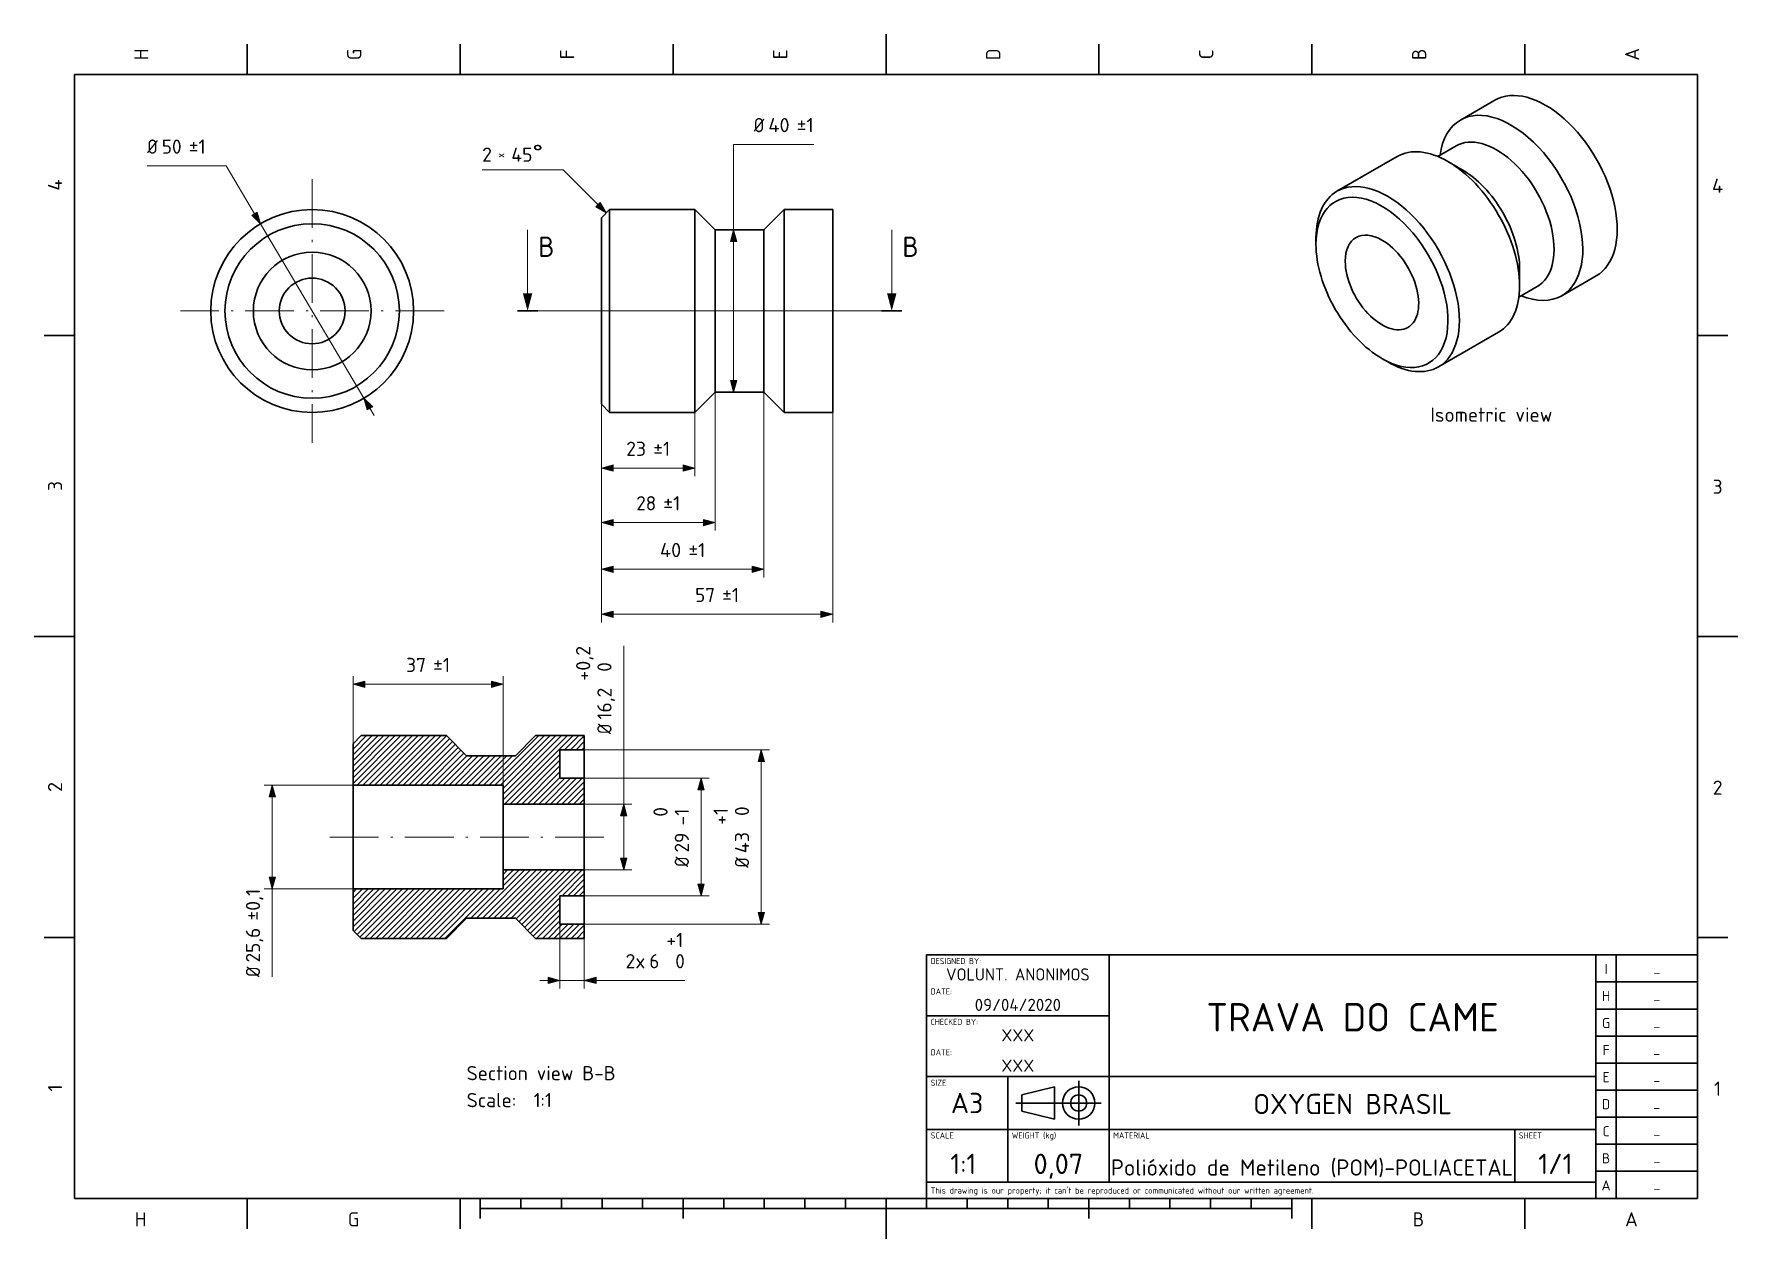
# Model space of a CAD drawing. Extents: x 0 to 420, y 0 to 297.
import ezdxf
from ezdxf.enums import TextEntityAlignment as Align

# ---------------------------------------------------------------- set-up
doc = ezdxf.new("R2010")
doc.units = 0
doc.linetypes.add('DASHDOT', pattern=[18.5, 12, -3, 0.5, -3])
doc.layers.get('0').update_dxf_attribs({"lineweight": 13})
doc.styles.get("Standard").update_dxf_attribs({"font": 'isocp.shx'})
doc.dimstyles.get("Standard").update_dxf_attribs({"dimtxt": 2.5, "dimasz": 2.5, "dimexe": 1.25, "dimexo": 0.625, "dimtad": 1, "dimcen": 2.5, "dimadec": 0, "dimazin": 0, "dimtfac": 1, "dimtmove": 0, "dimatfit": 0, "dimfxl": 1, "dimarcsym": 0})

# ---------------------------------------------------------------- blocks, each defined once
blk = doc.blocks.new('BLOCK1371')
at = {"color": 7, "lineweight": 18, "width": 1.110901}
blk.add_text('A', height=3.5, dxfattribs=at).set_placement((392.176208, 3.076224), (395.323761, 3.076224), align=Align.FIT)
blk = doc.blocks.new('BLOCK1372')
at = {"color": 7, "lineweight": 18, "width": 0.933334}
blk.add_text('H', height=3.5, dxfattribs=at).set_placement((24.85, 3.076224), (27.650002, 3.076224), align=Align.FIT)
blk = doc.blocks.new('BLOCK1373')
at = {"color": 7, "lineweight": 18, "width": 0.933329}
blk.add_text('B', height=3.5, dxfattribs=at).set_placement((339.850006, 3.076224), (342.649994, 3.076224), align=Align.FIT)
blk = doc.blocks.new('BLOCK1374')
at = {"color": 7, "lineweight": 18, "width": 0.933334}
blk.add_text('G', height=3.5, dxfattribs=at).set_placement((77.349998, 3.076224), (80.150002, 3.076224), align=Align.FIT)
blk = doc.blocks.new('BLOCK1375')
at = {"color": 7, "lineweight": 18, "width": 0.933329}
blk.add_text('D', height=3.5, rotation=90, dxfattribs=at).set_placement((238.173782, 290.600006), (238.173782, 293.399994), align=Align.FIT)
blk = doc.blocks.new('BLOCK1376')
at = {"color": 7, "lineweight": 18, "width": 0.863838}
blk.add_text('E', height=3.5, rotation=90, dxfattribs=at).set_placement((185.673782, 290.776215), (185.673782, 293.223755), align=Align.FIT)
blk = doc.blocks.new('BLOCK1377')
at = {"color": 7, "lineweight": 18, "width": 0.815847}
blk.add_text('C', height=3.5, rotation=90, dxfattribs=at).set_placement((290.673767, 290.776215), (290.673767, 293.223755), align=Align.FIT)
blk = doc.blocks.new('BLOCK1378')
at = {"color": 7, "lineweight": 18, "width": 0.863838}
blk.add_text('F', height=3.5, rotation=90, dxfattribs=at).set_placement((133.173782, 290.776215), (133.173782, 293.223755), align=Align.FIT)
blk = doc.blocks.new('BLOCK1379')
at = {"color": 7, "lineweight": 18, "width": 0.933329}
blk.add_text('B', height=3.5, rotation=90, dxfattribs=at).set_placement((343.173767, 290.600006), (343.173767, 293.399994), align=Align.FIT)
blk = doc.blocks.new('BLOCK1380')
at = {"color": 7, "lineweight": 18, "width": 0.933329}
blk.add_text('G', height=3.5, rotation=90, dxfattribs=at).set_placement((80.673775, 290.600006), (80.673775, 293.399994), align=Align.FIT)
blk = doc.blocks.new('BLOCK1381')
at = {"color": 7, "lineweight": 18, "width": 1.110901}
blk.add_text('A', height=3.5, rotation=90, dxfattribs=at).set_placement((395.673767, 290.426208), (395.673767, 293.573761), align=Align.FIT)
blk = doc.blocks.new('BLOCK1382')
at = {"color": 7, "lineweight": 18, "width": 0.933329}
blk.add_text('H', height=3.5, rotation=90, dxfattribs=at).set_placement((28.173777, 290.600006), (28.173777, 293.399994), align=Align.FIT)
blk = doc.blocks.new('BLOCK1383')
at = {"color": 7, "lineweight": 18, "width": 0.863838}
blk.add_text('3', height=3.5, dxfattribs=at).set_placement((413.776215, 183.676224), (416.223755, 183.676224), align=Align.FIT)
blk = doc.blocks.new('BLOCK1384')
at = {"color": 7, "lineweight": 18, "width": 0.863843}
blk.add_text('3', height=3.5, rotation=90, dxfattribs=at).set_placement((6.923776, 184.376236), (6.923776, 186.823792), align=Align.FIT)
blk = doc.blocks.new('BLOCK1385')
at = {"color": 7, "lineweight": 18, "width": 0.863838}
blk.add_text('2', height=3.5, dxfattribs=at).set_placement((413.776215, 109.476227), (416.223755, 109.476227), align=Align.FIT)
blk = doc.blocks.new('BLOCK1386')
at = {"color": 7, "lineweight": 18, "width": 0.863843}
blk.add_text('2', height=3.5, rotation=90, dxfattribs=at).set_placement((6.923776, 110.176224), (6.923776, 112.623779), align=Align.FIT)
blk = doc.blocks.new('BLOCK1387')
at = {"color": 7, "lineweight": 18, "width": 0.933329}
blk.add_text('4', height=3.5, dxfattribs=at).set_placement((413.600006, 257.876221), (416.399994, 257.876221), align=Align.FIT)
blk = doc.blocks.new('BLOCK1388')
at = {"color": 7, "lineweight": 18, "width": 0.933329}
blk.add_text('4', height=3.5, rotation=90, dxfattribs=at).set_placement((6.923776, 258.399994), (6.923776, 261.199982), align=Align.FIT)
blk = doc.blocks.new('BLOCK1389')
at = {"color": 7, "lineweight": 18, "width": 0.953214}
blk.add_text('1', height=3.5, dxfattribs=at).set_placement((414.126221, 35.276226), (415.873779, 35.276226), align=Align.FIT)
blk = doc.blocks.new('BLOCK1390')
at = {"color": 7, "lineweight": 18, "width": 0.95321}
blk.add_text('1', height=3.5, rotation=90, dxfattribs=at).set_placement((6.923776, 36.326225), (6.923776, 38.073776), align=Align.FIT)
blk = doc.blocks.new('BLOCK1391')
at = {"color": 7, "lineweight": 18, "width": 0.779092}
blk.add_text("This drawing is our property; it can't be reproduced or communicated without our written agreement.", height=1.5, dxfattribs=at).set_placement((221, 11.175525), (315.437073, 11.175525), align=Align.FIT)
blk = doc.blocks.new('BLOCK1392')
at = {"color": 7, "lineweight": 18, "width": 0.857432}
blk.add_text('SCALE', height=1.5, dxfattribs=at).set_placement((221, 24.751049), (226.695801, 24.751049), align=Align.FIT)
blk = doc.blocks.new('BLOCK1393')
at = {"color": 7, "lineweight": 18, "width": 0.632}
blk.add_text('  1:1', height=5, dxfattribs=at).set_placement((219.755249, 16), (232.244766, 16), align=Align.FIT)
blk = doc.blocks.new('BLOCK1394')
at = {"color": 7, "lineweight": 18, "width": 0.802234}
blk.add_text('WEIGHT (kg)', height=1.5, dxfattribs=at).set_placement((241, 24.751049), (251.944763, 24.751049), align=Align.FIT)
blk = doc.blocks.new('BLOCK1395')
at = {"color": 7, "lineweight": 18, "width": 0.767144}
blk.add_text('0,07', height=5, dxfattribs=at).set_placement((246.381119, 16), (258.618896, 16), align=Align.FIT)
blk = doc.blocks.new('BLOCK1396')
at = {"color": 7, "lineweight": 18, "width": 0.899371}
blk.add_text('MATERIAL', height=1.5, dxfattribs=at).set_placement((266, 24.751049), (274.993713, 24.751049), align=Align.FIT)
blk = doc.blocks.new('BLOCK1397')
at = {"color": 7, "lineweight": 18, "width": 0.788557}
blk.add_text('Polióxido de Metileno (POM)-POLIACETAL', height=4, dxfattribs=at).set_placement((265.433563, 15.6), (364.566437, 15.6), align=Align.FIT)
blk = doc.blocks.new('BLOCK1398')
at = {"color": 7, "lineweight": 18, "width": 0.839691}
blk.add_text('SHEET', height=1.5, dxfattribs=at).set_placement((366, 24.751049), (371.697906, 24.751049), align=Align.FIT)
blk = doc.blocks.new('BLOCK1399')
at = {"color": 7, "lineweight": 18, "width": 0.672753}
blk.add_text('1/1', height=5, dxfattribs=at).set_placement((370.755249, 16), (379.244751, 16), align=Align.FIT)
blk = doc.blocks.new('BLOCK1400')
at = {"color": 7, "lineweight": 18, "width": 0.839548}
blk.add_text('SIZE', height=1.5, dxfattribs=at).set_placement((221, 37.751049), (224.897903, 37.751049), align=Align.FIT)
blk = doc.blocks.new('BLOCK1401')
at = {"color": 7, "lineweight": 18, "width": 0.959161}
blk.add_text('A3', height=5, dxfattribs=at).set_placement((226.003494, 31), (233.996506, 31), align=Align.FIT)
blk = doc.blocks.new('BLOCK1402')
at = {"color": 7, "lineweight": 18, "width": 0.832841}
blk.add_text('OXYGEN BRASIL', height=5, dxfattribs=at).set_placement((300.510498, 30.751749), (349.489502, 30.751749), align=Align.FIT)
blk = doc.blocks.new('BLOCK1403')
at = {"color": 7, "lineweight": 18, "width": 0.779581}
blk.add_text('CHECKED BY:', height=1.5, dxfattribs=at).set_placement((221, 52.751049), (232.69371, 52.751049), align=Align.FIT)
blk = doc.blocks.new('BLOCK1404')
at = {"color": 7, "lineweight": 18, "width": 0.993964}
blk.add_text('XXX', height=3, dxfattribs=at).set_placement((238.45314, 48.700001), (246.546844, 48.700001), align=Align.FIT)
blk = doc.blocks.new('BLOCK1405')
at = {"color": 7, "lineweight": 18, "width": 0.9182}
blk.add_text('DATE:', height=1.5, dxfattribs=at).set_placement((221, 45.251049), (226.246857, 45.251049), align=Align.FIT)
blk = doc.blocks.new('BLOCK1406')
at = {"color": 7, "lineweight": 18, "width": 0.993964}
blk.add_text('XXX', height=3, dxfattribs=at).set_placement((238.45314, 41.200001), (246.546844, 41.200001), align=Align.FIT)
blk = doc.blocks.new('BLOCK1407')
at = {"color": 7, "lineweight": 18, "width": 0.802887}
blk.add_text('DESIGNED BY:', height=1.5, dxfattribs=at).set_placement((221, 67.751053), (233.444748, 67.751053), align=Align.FIT)
blk = doc.blocks.new('BLOCK1408')
at = {"color": 7, "lineweight": 18, "width": 0.817531}
blk.add_text('VOLUNT. ANONIMOS', height=3, dxfattribs=at).set_placement((224.80629, 63.700001), (260.193695, 63.700001), align=Align.FIT)
blk = doc.blocks.new('BLOCK1409')
at = {"color": 7, "lineweight": 18, "width": 0.9182}
blk.add_text('DATE:', height=1.5, dxfattribs=at).set_placement((221, 60.251049), (226.246857, 60.251049), align=Align.FIT)
blk = doc.blocks.new('BLOCK1410')
at = {"color": 7, "lineweight": 18, "width": 0.741134}
blk.add_text('09/04/2020', height=3, dxfattribs=at).set_placement((231.859436, 56.200001), (253.140564, 56.200001), align=Align.FIT)
blk = doc.blocks.new('BLOCK1411')
at = {"color": 7, "lineweight": 18, "width": 0.84452}
blk.add_text('TRAVA DO CAME', height=7, dxfattribs=at).set_placement((288.967133, 51.152447), (361.032867, 51.152447), align=Align.FIT)
blk = doc.blocks.new('BLOCK1412')
at = {"color": 7, "lineweight": 18, "width": 1.110905}
blk.add_text('A', height=2.5, dxfattribs=at).set_placement((386.375885, 11.959208), (388.624146, 11.959208), align=Align.FIT)
blk = doc.blocks.new('BLOCK1413')
at = {"color": 7, "lineweight": 18, "width": 1.180341}
blk.add_text('_', height=2, dxfattribs=at).set_placement((399.100708, 12.234033), (400.899323, 12.234033), align=Align.FIT)
blk = doc.blocks.new('BLOCK1414')
at = {"color": 7, "lineweight": 18, "width": 0.933333}
blk.add_text('B', height=2.5, dxfattribs=at).set_placement((386.5, 18.625874), (388.5, 18.625874), align=Align.FIT)
blk = doc.blocks.new('BLOCK1415')
at = {"color": 7, "lineweight": 18, "width": 1.180341}
blk.add_text('_', height=2, dxfattribs=at).set_placement((399.100708, 18.9007), (400.899323, 18.9007), align=Align.FIT)
blk = doc.blocks.new('BLOCK1416')
at = {"color": 7, "lineweight": 18, "width": 0.815855}
blk.add_text('C', height=2.5, dxfattribs=at).set_placement((386.625885, 25.29254), (388.374146, 25.29254), align=Align.FIT)
blk = doc.blocks.new('BLOCK1417')
at = {"color": 7, "lineweight": 18, "width": 1.180341}
blk.add_text('_', height=2, dxfattribs=at).set_placement((399.100708, 25.567366), (400.899323, 25.567366), align=Align.FIT)
blk = doc.blocks.new('BLOCK1418')
at = {"color": 7, "lineweight": 18, "width": 0.933333}
blk.add_text('D', height=2.5, dxfattribs=at).set_placement((386.5, 31.959206), (388.5, 31.959206), align=Align.FIT)
blk = doc.blocks.new('BLOCK1419')
at = {"color": 7, "lineweight": 18, "width": 1.180341}
blk.add_text('_', height=2, dxfattribs=at).set_placement((399.100708, 32.234032), (400.899323, 32.234032), align=Align.FIT)
blk = doc.blocks.new('BLOCK1420')
at = {"color": 7, "lineweight": 18, "width": 0.863846}
blk.add_text('E', height=2.5, dxfattribs=at).set_placement((386.625885, 38.625874), (388.374146, 38.625874), align=Align.FIT)
blk = doc.blocks.new('BLOCK1421')
at = {"color": 7, "lineweight": 18, "width": 1.180341}
blk.add_text('_', height=2, dxfattribs=at).set_placement((399.100708, 38.9007), (400.899323, 38.9007), align=Align.FIT)
blk = doc.blocks.new('BLOCK1422')
at = {"color": 7, "lineweight": 18, "width": 0.863846}
blk.add_text('F', height=2.5, dxfattribs=at).set_placement((386.625885, 45.292542), (388.374146, 45.292542), align=Align.FIT)
blk = doc.blocks.new('BLOCK1423')
at = {"color": 7, "lineweight": 18, "width": 1.180341}
blk.add_text('_', height=2, dxfattribs=at).set_placement((399.100708, 45.567368), (400.899323, 45.567368), align=Align.FIT)
blk = doc.blocks.new('BLOCK1424')
at = {"color": 7, "lineweight": 18, "width": 0.933333}
blk.add_text('G', height=2.5, dxfattribs=at).set_placement((386.5, 51.959206), (388.5, 51.959206), align=Align.FIT)
blk = doc.blocks.new('BLOCK1425')
at = {"color": 7, "lineweight": 18, "width": 1.180341}
blk.add_text('_', height=2, dxfattribs=at).set_placement((399.100708, 52.234032), (400.899323, 52.234032), align=Align.FIT)
blk = doc.blocks.new('BLOCK1426')
at = {"color": 7, "lineweight": 18, "width": 0.933333}
blk.add_text('H', height=2.5, dxfattribs=at).set_placement((386.5, 58.625874), (388.5, 58.625874), align=Align.FIT)
blk = doc.blocks.new('BLOCK1427')
at = {"color": 7, "lineweight": 18, "width": 1.180341}
blk.add_text('_', height=2, dxfattribs=at).set_placement((399.100708, 58.9007), (400.899323, 58.9007), align=Align.FIT)
blk = doc.blocks.new('BLOCK1428')
at = {"color": 7, "lineweight": 18, "width": 1.571347}
blk.add_text('I', height=2.5, dxfattribs=at).set_placement((387.125885, 65.292542), (387.874146, 65.292542), align=Align.FIT)
blk = doc.blocks.new('BLOCK1429')
at = {"color": 7, "lineweight": 18, "width": 1.180341}
blk.add_text('_', height=2, dxfattribs=at).set_placement((399.100708, 65.56736), (400.899323, 65.56736), align=Align.FIT)
blk = doc.blocks.new('*D60')
at = {"color": 7, "lineweight": 18}
for p, q in [((47.310118, 264.508568), (27.903234, 264.508568)), ((47.310118, 264.508568), (54.306547, 252.728981)), ((55.786329, 250.237526), (81.319464, 207.248452)), ((82.799253, 204.756997), (83.87277, 202.949562))]:
    blk.add_line(p, q, dxfattribs=at)
for points in [[(53.63896, 252.332467), (55.786329, 250.237526), (54.974127, 253.125481)], [(83.466825, 205.153511), (81.319456, 207.248452), (82.131659, 204.360482)]]:
    blk.add_lwpolyline(points, close=True, dxfattribs=at)
for points in [[(53.63896, 252.332467), (55.786329, 250.237526), (53.63896, 252.332467), (54.974127, 253.125481)], [(83.466825, 205.153511), (81.319456, 207.248452), (83.466825, 205.153511), (82.131659, 204.360482)]]:
    blk.add_solid(points, dxfattribs=at)
for s, width, p, p2 in [('%%c', 0.905887, (27.903234, 267.508568), (30.469915, 267.508568)), ('50', 0.793802, (31.4699, 267.508568), (36.365011, 267.508568)), ('%%p1', 0.680286, (38.115011, 267.508568), (42.31011, 267.508568))]:
    blk.add_text(s, height=3.5, dxfattribs=dict(at, width=width)).set_placement(p, p2, align=Align.FIT)
blk = doc.blocks.new('BLOCK1430')
at = {"color": 7, "linetype": 'DASHDOT', "lineweight": 18}
for p, q in [((-102, -231.5), (-102, -296.5)), ((-69.5, -264), (-134.5, -264))]:
    blk.add_line(p, q, dxfattribs=at)
blk = doc.blocks.new('BLOCK1431')
at = {"color": 7, "lineweight": 35}
for radius in [25, 21.5, 14.5, 8.1]:
    blk.add_circle((-102, -264), radius, dxfattribs=at)
blk = doc.blocks.new('BLOCK1432')
at = {"color": 7, "lineweight": 18, "width": 0.802014}
blk.add_text('Isometric view', height=3.5, dxfattribs=at).set_placement((-80, 211.399994), (-49.924477, 211.399994), align=Align.FIT)
blk = doc.blocks.new('BLOCK1433')
at = {"color": 7, "lineweight": 35}
for p, q in [((-72.604076, 285.787279), (-64.118795, 290.686259)), ((-78.160424, 276.805817), (-73.63961, 279.415911)), ((-103.009668, 268.232603), (-88.160426, 276.805817)), ((-72.124892, 273.526355), (-75.660426, 275.567596)), ((-108.187338, 256.788175), (-108.187338, 255.155182)), ((-57.982756, 244.948974), (-57.982756, 249.031457)), ((-58.160424, 242.164801), (-53.63961, 244.774894)), ((-47.604076, 242.486009), (-39.118795, 247.384988)), ((-78.009668, 224.931332), (-63.160426, 233.504546)), ((-91.923882, 226.986049), (-90.509668, 226.169553))]:
    blk.add_line(p, q, dxfattribs=at)
for centre, major_axis, start_param, end_param in [((-51.618793, 269.035614), (12.5, -21.650635), 0, 3.1415926536), ((-60.104076, 264.136658), (12.5, -21.650635), 3.1415926536, 3.7850938351), ((-60.104076, 264.136658), (12.5, -21.650635), 0.7853981634, 3.1415926536), ((-63.63961, 262.095398), (-10, 17.320509), 3.1415926536, 6.2831853072), ((-75.660423, 255.155182), (12.5, -21.650635), 2.3561944902, 3.1415926536), ((-75.660423, 255.155182), (12.5, -21.650635), 0.7853981634, 2.3561944902), ((-72.124893, 257.196411), (10, -17.320509), 0.7853981634, 2.3561944902), ((-91.923882, 245.765472), (11.5, -19.918585), 5.4977871438, 10.2101761242), ((-90.509666, 246.58197), (12.5, -21.650635), 0, 3.1415926536), ((-90.509666, 246.58197), (12.5, -21.650635), 3.1415926536, 3.926990817), ((-91.923882, 245.765472), (6.4, -11.085125), 3.1415926536, 3.926990817), ((-91.923882, 245.765472), (6.4, -11.085125), 2.3561944902, 3.1415926536), ((-91.923882, 245.765472), (6.4, -11.085125), 0, 2.3561944902), ((-91.923882, 245.765472), (11.5, -19.918585), 3.926990817, 5.4977871438), ((-60.104076, 264.136658), (12.5, -21.650635), 0, 0.7853981634), ((-91.923882, 245.765472), (6.4, -11.085125), 3.926990817, 6.2831853072), ((-75.660423, 255.155182), (12.5, -21.650635), 0, 0.7853981634), ((-60.104076, 264.136658), (12.5, -21.650635), 5.6396841253, 6.2831853072), ((-90.509666, 246.58197), (12.5, -21.650635), 5.4977871438, 6.2831853072)]:
    blk.add_ellipse(centre, major_axis=major_axis, ratio=0.57735, start_param=start_param, end_param=end_param, dxfattribs=at)
blk = doc.blocks.new('BLOCK1434')
at = {"color": 7, "lineweight": 18}
for p, q in [((-46.219925, -259.65332), (-46.219925, -244)), ((43.541733, -259.65332), (43.541733, -244))]:
    blk.add_line(p, q, dxfattribs=at)
at = {"color": 7, "lineweight": 35}
for p, q in [((-48.719925, -264), (-43.719925, -264)), ((46.041733, -264), (41.041733, -264))]:
    blk.add_line(p, q, dxfattribs=at)
at = {"color": 7, "linetype": 'DASHDOT', "lineweight": 18}
blk.add_line((-43.719925, -264), (41.041733, -264), dxfattribs=at)
at = {"color": 7, "lineweight": 18}
for points in [[(-47.384609, -259.65332), (-46.219925, -264), (-45.055241, -259.65332)], [(42.377048, -259.65332), (43.541733, -264), (44.706417, -259.65332)]]:
    blk.add_solid(points, dxfattribs=at)
at = {"color": 7, "lineweight": 18, "width": 0.933333}
for p, p2 in [((-43.594925, -250.666794), (-39.594925, -250.666794)), ((46.166733, -250.666794), (50.166733, -250.666794))]:
    blk.add_text('B', height=5, dxfattribs=at).set_placement(p, p2, align=Align.FIT)
blk = doc.blocks.new('*D66')
at = {"color": 7, "lineweight": 18}
for p, q in [((139.872665, 205.742989), (139.872665, 188.020485)), ((162.872665, 203.742989), (162.872665, 188.020485)), ((142.770443, 190.020485), (159.974888, 190.020485))]:
    blk.add_line(p, q, dxfattribs=at)
for points in [[(142.770443, 190.796944), (139.872665, 190.020485), (142.770443, 189.244027)], [(159.974888, 189.244027), (162.872665, 190.020485), (159.974888, 190.796944)]]:
    blk.add_lwpolyline(points, close=True, dxfattribs=at)
for points in [[(142.770443, 190.796944), (139.872665, 190.020485), (142.770443, 190.796944), (142.770443, 189.244027)], [(159.974888, 189.244027), (162.872665, 190.020485), (159.974888, 189.244027), (159.974888, 190.796944)]]:
    blk.add_solid(points, dxfattribs=at)
for s, width, p, p2 in [('23', 0.793801, (145.95256, 193.020485), (150.847664, 193.020485)), ('%%p1', 0.680287, (152.597666, 193.020485), (156.79277, 193.020485))]:
    blk.add_text(s, height=3.5, dxfattribs=dict(at, width=width)).set_placement(p, p2, align=Align.FIT)
blk = doc.blocks.new('*D67')
at = {"color": 7, "lineweight": 18}
for p, q in [((167.872665, 208.742989), (167.872665, 174.596657)), ((139.872665, 205.742989), (139.872665, 174.596657)), ((142.770443, 176.596657), (164.974888, 176.596657))]:
    blk.add_line(p, q, dxfattribs=at)
for points in [[(142.770443, 177.373116), (139.872665, 176.596657), (142.770443, 175.820198)], [(164.974888, 175.820198), (167.872665, 176.596657), (164.974888, 177.373116)]]:
    blk.add_lwpolyline(points, close=True, dxfattribs=at)
for points in [[(142.770443, 177.373116), (139.872665, 176.596657), (142.770443, 177.373116), (142.770443, 175.820198)], [(164.974888, 175.820198), (167.872665, 176.596657), (164.974888, 175.820198), (164.974888, 177.373116)]]:
    blk.add_solid(points, dxfattribs=at)
for s, width, p, p2 in [('28', 0.793801, (148.45256, 179.596657), (153.347665, 179.596657)), ('%%p1', 0.680287, (155.097666, 179.596657), (159.29277, 179.596657))]:
    blk.add_text(s, height=3.5, dxfattribs=dict(at, width=width)).set_placement(p, p2, align=Align.FIT)
blk = doc.blocks.new('*D68')
at = {"color": 7, "lineweight": 18}
for p, q in [((179.872665, 208.742989), (179.872665, 163.057076)), ((139.872665, 205.742989), (139.872665, 163.057076)), ((142.770443, 165.057076), (176.974888, 165.057076))]:
    blk.add_line(p, q, dxfattribs=at)
for points in [[(142.770443, 165.833535), (139.872665, 165.057076), (142.770443, 164.280617)], [(176.974888, 164.280617), (179.872665, 165.057076), (176.974888, 165.833535)]]:
    blk.add_lwpolyline(points, close=True, dxfattribs=at)
for points in [[(142.770443, 165.833535), (139.872665, 165.057076), (142.770443, 165.833535), (142.770443, 164.280617)], [(176.974888, 164.280617), (179.872665, 165.057076), (176.974888, 164.280617), (176.974888, 165.833535)]]:
    blk.add_solid(points, dxfattribs=at)
for s, width, p, p2 in [('40', 0.850955, (154.276337, 168.057076), (159.52389, 168.057076)), ('%%p1', 0.680287, (161.27389, 168.057076), (165.468994, 168.057076))]:
    blk.add_text(s, height=3.5, dxfattribs=dict(at, width=width)).set_placement(p, p2, align=Align.FIT)
blk = doc.blocks.new('*D69')
at = {"color": 7, "lineweight": 18}
for p, q in [((139.872665, 205.742989), (139.872665, 151.988503)), ((196.872665, 203.742989), (196.872665, 151.988503)), ((142.770443, 153.988503), (193.974888, 153.988503))]:
    blk.add_line(p, q, dxfattribs=at)
for points in [[(142.770443, 154.764962), (139.872665, 153.988503), (142.770443, 153.212044)], [(193.974888, 153.212044), (196.872665, 153.988503), (193.974888, 154.764962)]]:
    blk.add_lwpolyline(points, close=True, dxfattribs=at)
for points in [[(142.770443, 154.764962), (139.872665, 153.988503), (142.770443, 154.764962), (142.770443, 153.212044)], [(193.974888, 153.212044), (196.872665, 153.988503), (193.974888, 153.212044), (193.974888, 154.764962)]]:
    blk.add_solid(points, dxfattribs=at)
for s, width, p, p2 in [('57', 0.793801, (162.95256, 156.988503), (167.847665, 156.988503)), ('%%p1', 0.680287, (169.597665, 156.988503), (173.79277, 156.988503))]:
    blk.add_text(s, height=3.5, dxfattribs=dict(at, width=width)).set_placement(p, p2, align=Align.FIT)
blk = doc.blocks.new('*D70')
at = {"color": 7, "lineweight": 18}
for p, q in [((172.423584, 269.807854), (192.182909, 269.807854)), ((172.423584, 248.742989), (172.423584, 269.807854)), ((172.423584, 211.640755), (172.423584, 245.845208))]:
    blk.add_line(p, q, dxfattribs=at)
for points in [[(173.200041, 245.845208), (172.423584, 248.742989), (171.647127, 245.845208)], [(171.647127, 211.640755), (172.423584, 208.742989), (173.200041, 211.640755)]]:
    blk.add_lwpolyline(points, close=True, dxfattribs=at)
for points in [[(173.200041, 245.845208), (172.423584, 248.742989), (173.200041, 245.845208), (171.647127, 245.845208)], [(171.647127, 211.640755), (172.423584, 208.742989), (171.647127, 211.640755), (173.200041, 211.640755)]]:
    blk.add_solid(points, dxfattribs=at)
for s, width, p, p2 in [('%%c', 0.905883, (177.423584, 272.807854), (179.990252, 272.807854)), ('40', 0.850955, (180.990251, 272.807854), (186.237804, 272.807854)), ('%%p1', 0.680288, (187.987803, 272.807854), (192.182909, 272.807854))]:
    blk.add_text(s, height=3.5, dxfattribs=dict(at, width=width)).set_placement(p, p2, align=Align.FIT)
blk = doc.blocks.new('BLOCK1435')
at = {"color": 7, "lineweight": 18}
for p, q in [((-37.432449, -229.219254), (-57.444221, -229.219254)), ((-28.874887, -237.77681), (-37.432449, -229.219254))]:
    blk.add_line(p, q, dxfattribs=at)
blk.add_lwpolyline([(-29.423923, -238.325851), (-26.825848, -239.825851), (-28.325848, -237.227768)], close=True, dxfattribs=at)
blk.add_solid([(-29.423923, -238.325851), (-26.825848, -239.825851), (-29.423923, -238.325851), (-28.325848, -237.227768)], dxfattribs=at)
for s, height, width, p, p2 in [('2', 3.5, 0.863843, (-57.444221, -227.219254), (-54.996666, -227.219254)), ('×', 1.75, 1.4, (-53.49667, -226.344254), (-51.74667, -226.344254)), ('45', 3.5, 0.850954, (-50.24667, -227.219254), (-44.999119, -227.219254)), ('%%d', 3.5, 3.079999, (-44.999115, -226.519241), (-42.432449, -226.519241))]:
    blk.add_text(s, height=height, dxfattribs=dict(at, width=width)).set_placement(p, p2, align=Align.FIT)
blk = doc.blocks.new('BLOCK1436')
at = {"color": 7, "lineweight": 35}
for p, q in [((-28, -241), (-26, -239)), ((-26, -264), (-26, -239)), ((-26, -239), (-5, -239)), ((-5, -264), (-5, -239)), ((0, -244), (-5, -239)), ((12, -244), (17, -239)), ((17, -264), (17, -239)), ((17, -239), (29, -239)), ((29, -264), (29, -239)), ((-28, -264), (-28, -241)), ((0, -264), (0, -244)), ((0, -244), (12, -244)), ((12, -244), (12, -264)), ((-28, -287), (-28, -264)), ((-26, -289), (-26, -264)), ((-5, -289), (-5, -264)), ((0, -284), (0, -264)), ((12, -264), (12, -284)), ((17, -289), (17, -264)), ((29, -289), (29, -264)), ((0, -284), (-5, -289)), ((0, -284), (12, -284)), ((12, -284), (17, -289)), ((-28, -287), (-26, -289)), ((-26, -289), (-5, -289)), ((17, -289), (29, -289))]:
    blk.add_line(p, q, dxfattribs=at)
blk = doc.blocks.new('BLOCK1437')
at = {"color": 7, "lineweight": 18}
for s, width, p, p2 in [('Section view B-B', 0.77322, (0, -161.952454), (36.72797, -161.952454)), ('Scale:', 0.825348, (0, -168.600006), (12.242658, -168.600006)), ('  1:1', 0.631999, (12.242658, -168.600006), (20.985315, -168.600006))]:
    blk.add_text(s, height=3.5, dxfattribs=dict(at, width=width)).set_placement(p, p2, align=Align.FIT)
blk = doc.blocks.new('*D75')
at = {"color": 7, "lineweight": 18}
for p, q in [((78.631485, 122.06476), (78.631485, 138.737642)), ((115.631485, 111.864763), (115.631485, 138.737642)), ((81.529263, 136.737642), (112.733707, 136.737642))]:
    blk.add_line(p, q, dxfattribs=at)
for points in [[(81.529263, 137.514101), (78.631485, 136.737642), (81.529263, 135.961184)], [(112.733707, 135.961184), (115.631485, 136.737642), (112.733707, 137.514101)]]:
    blk.add_lwpolyline(points, close=True, dxfattribs=at)
for points in [[(81.529263, 137.514101), (78.631485, 136.737642), (81.529263, 137.514101), (81.529263, 135.961184)], [(112.733707, 135.961184), (115.631485, 136.737642), (112.733707, 135.961184), (112.733707, 137.514101)]]:
    blk.add_solid(points, dxfattribs=at)
for s, width, p, p2 in [('37', 0.793801, (91.71138, 139.737642), (96.606485, 139.737642)), ('%%p1', 0.680287, (98.356484, 139.737642), (102.55159, 139.737642))]:
    blk.add_text(s, height=3.5, dxfattribs=dict(at, width=width)).set_placement(p, p2, align=Align.FIT)
blk = doc.blocks.new('*D76')
at = {"color": 7, "lineweight": 18}
for p, q in [((78.631485, 111.864763), (56.712109, 111.864763)), ((58.712109, 89.162538), (58.712109, 108.966982)), ((78.631485, 86.264757), (56.712109, 86.264757)), ((58.712109, 64.571855), (58.712109, 86.264757))]:
    blk.add_line(p, q, dxfattribs=at)
for points in [[(59.488567, 108.966982), (58.712109, 111.864763), (57.93565, 108.966982)], [(57.93565, 89.162538), (58.712109, 86.264757), (59.488567, 89.162538)]]:
    blk.add_lwpolyline(points, close=True, dxfattribs=at)
for points in [[(59.488567, 108.966982), (58.712109, 111.864763), (59.488567, 108.966982), (57.93565, 108.966982)], [(57.93565, 89.162538), (58.712109, 86.264757), (57.93565, 89.162538), (59.488567, 89.162538)]]:
    blk.add_solid(points, dxfattribs=at)
for s, width, p, p2 in [('%%p0,1', 0.704457, (55.712109, 78.45495), (55.712109, 86.32139)), ('25,6', 0.767144, (55.712109, 68.138521), (55.712109, 76.704958)), ('%%c', 0.905887, (55.712109, 64.57184), (55.712109, 67.138521))]:
    blk.add_text(s, height=3.5, rotation=90, dxfattribs=dict(at, width=width)).set_placement(p, p2, align=Align.FIT)
blk = doc.blocks.new('*D77')
at = {"color": 7, "lineweight": 18}
for p, q in [((129.631485, 77.56476), (129.631485, 61.709658)), ((135.631485, 74.06476), (135.631485, 61.709658)), ((124.631485, 63.709658), (126.733707, 63.709658)), ((129.631485, 63.709658), (135.631485, 63.709658)), ((138.529263, 63.709658), (160.409393, 63.709658))]:
    blk.add_line(p, q, dxfattribs=at)
for points in [[(126.733707, 62.933199), (129.631485, 63.709658), (126.733707, 64.486116)], [(138.529263, 64.486116), (135.631485, 63.709658), (138.529263, 62.933199)]]:
    blk.add_lwpolyline(points, close=True, dxfattribs=at)
for points in [[(126.733707, 62.933199), (129.631485, 63.709658), (126.733707, 62.933199), (126.733707, 64.486116)], [(138.529263, 64.486116), (135.631485, 63.709658), (138.529263, 64.486116), (138.529263, 62.933199)]]:
    blk.add_solid(points, dxfattribs=at)
for s, width, p, p2 in [('+1', 0.680288, (155.861843, 71.959658), (160.05695, 71.959658)), ('2x', 0.863842, (145.769184, 66.709658), (150.664288, 66.709658)), ('6', 0.863843, (151.664288, 66.709658), (154.111843, 66.709658)), (' 0', 0.718035, (155.861843, 66.709658), (160.409397, 66.709658))]:
    blk.add_text(s, height=3.5, dxfattribs=dict(at, width=width)).set_placement(p, p2, align=Align.FIT)
blk = doc.blocks.new('*D78')
at = {"color": 7, "lineweight": 18}
for p, q in [((135.631485, 113.56476), (166.418091, 113.56476)), ((164.418091, 87.462534), (164.418091, 110.666986)), ((135.631485, 84.56476), (166.418091, 84.56476))]:
    blk.add_line(p, q, dxfattribs=at)
for points in [[(165.19455, 110.666986), (164.418091, 113.56476), (163.641632, 110.666986)], [(163.641632, 87.462534), (164.418091, 84.56476), (165.19455, 87.462534)]]:
    blk.add_lwpolyline(points, close=True, dxfattribs=at)
for points in [[(165.19455, 110.666986), (164.418091, 113.56476), (165.19455, 110.666986), (163.641632, 110.666986)], [(163.641632, 87.462534), (164.418091, 84.56476), (163.641632, 87.462534), (165.19455, 87.462534)]]:
    blk.add_solid(points, dxfattribs=at)
for s, width, p, p2 in [(' 0', 0.718034, (156.168091, 101.896875), (156.168091, 106.444422)), ('-1', 0.680286, (161.418091, 101.896875), (161.418091, 106.091974)), ('29', 0.815852, (161.418091, 95.251764), (161.418091, 100.146875)), ('%%c', 0.905882, (161.418091, 91.685099), (161.418091, 94.251764))]:
    blk.add_text(s, height=3.5, rotation=90, dxfattribs=dict(at, width=width)).set_placement(p, p2, align=Align.FIT)
blk = doc.blocks.new('*D79')
at = {"color": 7, "lineweight": 18}
for p, q in [((135.631485, 120.56476), (181.249542, 120.56476)), ((179.249542, 80.462534), (179.249542, 117.666986)), ((135.631485, 77.56476), (181.249542, 77.56476))]:
    blk.add_line(p, q, dxfattribs=at)
for points in [[(180.026001, 117.666986), (179.249542, 120.56476), (178.473083, 117.666986)], [(178.473083, 80.462534), (179.249542, 77.56476), (180.026001, 80.462534)]]:
    blk.add_lwpolyline(points, close=True, dxfattribs=at)
for points in [[(180.026001, 117.666986), (179.249542, 120.56476), (180.026001, 117.666986), (178.473083, 117.666986)], [(178.473083, 80.462534), (179.249542, 77.56476), (178.473083, 80.462534), (180.026001, 80.462534)]]:
    blk.add_solid(points, dxfattribs=at)
for s, width, p, p2 in [('+1', 0.680286, (170.999542, 102.073099), (170.999542, 106.268198)), (' 0', 0.718034, (176.249542, 102.073099), (176.249542, 106.620645)), ('43', 0.850955, (176.249542, 95.07554), (176.249542, 100.323099)), ('%%c', 0.905882, (176.249542, 91.508875), (176.249542, 94.07554))]:
    blk.add_text(s, height=3.5, rotation=90, dxfattribs=dict(at, width=width)).set_placement(p, p2, align=Align.FIT)
blk = doc.blocks.new('*D80')
at = {"color": 7, "lineweight": 18}
for p, q in [((145.349083, 107.164759), (145.349083, 146.1882)), ((135.631485, 107.164759), (147.349083, 107.164759)), ((145.349083, 93.862535), (145.349083, 104.266985)), ((135.631485, 90.964762), (147.349083, 90.964762))]:
    blk.add_line(p, q, dxfattribs=at)
for points in [[(146.125542, 104.266985), (145.349083, 107.164759), (144.572624, 104.266985)], [(144.572624, 93.862535), (145.349083, 90.964762), (146.125542, 93.862535)]]:
    blk.add_lwpolyline(points, close=True, dxfattribs=at)
for points in [[(146.125542, 104.266985), (145.349083, 107.164759), (146.125542, 104.266985), (144.572624, 104.266985)], [(144.572624, 93.862535), (145.349083, 90.964762), (144.572624, 93.862535), (146.125542, 93.862535)]]:
    blk.add_solid(points, dxfattribs=at)
for s, width, p, p2 in [('+0,2', 0.704091, (137.099083, 137.621763), (137.099083, 146.1882)), (' 0', 0.718035, (142.349083, 137.621767), (142.349083, 142.169321)), ('16,2', 0.704457, (142.349083, 128.005327), (142.349083, 135.871767)), ('%%c', 0.905882, (142.349083, 124.438669), (142.349083, 127.005335))]:
    blk.add_text(s, height=3.5, rotation=90, dxfattribs=dict(at, width=width)).set_placement(p, p2, align=Align.FIT)
blk = doc.blocks.new('BLOCK1438')
at = {"color": 7, "lineweight": 35}
for p, q in [((-28, -79), (-26, -77)), ((-28, -89.2), (-28, -79)), ((-26, -77), (-5, -77)), ((0, -82), (-5, -77)), ((12, -82), (17, -77)), ((17, -77), (29, -77)), ((29, -77.000004), (29, -80.500006)), ((0, -82), (12, -82)), ((23, -80.5), (29, -80.5)), ((23, -87.5), (23, -80.5)), ((29, -87.500002), (29, -80.5)), ((23, -87.5), (29, -87.5)), ((29, -87.5), (29, -93.9)), ((-28, -89.2), (9, -89.2)), ((-28, -102), (-28, -89.2)), ((9, -89.2), (9, -93.9)), ((29, -93.9), (9, -93.9)), ((9, -93.9), (9, -102)), ((29, -93.9), (29, -102)), ((-28, -114.8), (-28, -102)), ((9, -102), (9, -110.1)), ((29, -102), (29, -110.1)), ((9, -110.1), (9, -114.8)), ((29, -110.1), (9, -110.1)), ((29, -110.1), (29, -116.5)), ((-28, -114.8), (9, -114.8)), ((-28, -125), (-28, -114.8)), ((23, -116.5), (29, -116.5)), ((23, -123.5), (23, -116.5)), ((29, -123.5), (29, -116.499998)), ((-28, -125), (-26, -127)), ((0, -122), (-5, -127)), ((0, -122), (12, -122)), ((12, -122), (17, -127)), ((23, -123.5), (29, -123.5)), ((29, -123.5), (29, -127)), ((-26, -127), (-5, -127)), ((17, -127), (29, -127))]:
    blk.add_line(p, q, dxfattribs=at)
blk = doc.blocks.new('BLOCK1439')
at = {"color": 7, "lineweight": 18}
for p, q in [((2.450794, -122), (14.350794, -110.099998)), ((3.865007, -122), (15.765007, -110.099998)), ((5.279221, -122), (17.17922, -110.099998)), ((6.693434, -122), (18.593433, -110.099998)), ((8.107648, -122), (20.007648, -110.099998)), ((9, -114.036583), (12.93658, -110.099998)), ((9, -112.622368), (11.522367, -110.099998)), ((9, -111.208153), (10.108152, -110.099998)), ((9.521861, -122), (21.421862, -110.099998)), ((10.936075, -122), (22.836075, -110.099998)), ((12.175144, -122.175148), (24.250288, -110.099998)), ((12.882251, -122.882248), (25.664501, -110.099998)), ((13.589357, -123.589355), (27.078716, -110.099998)), ((14.296465, -124.296463), (28.492929, -110.099998)), ((23.507143, -116.5), (29, -111.007141)), ((24.921356, -116.5), (29, -112.421356)), ((-28, -124.166519), (-18.633478, -114.800003)), ((-28, -122.752312), (-20.047691, -114.800003)), ((-28, -121.338097), (-21.461905, -114.800003)), ((-28, -119.923882), (-22.876118, -114.800003)), ((-28, -118.509666), (-24.290333, -114.800003)), ((-28, -117.095451), (-25.704546, -114.800003)), ((-28, -115.681244), (-27.118759, -114.800003)), ((-27.709633, -125.290367), (-17.219265, -114.800003)), ((-27.002525, -125.997475), (-15.805051, -114.800003)), ((-26.295418, -126.704582), (-14.390837, -114.800003)), ((-25.176624, -127), (-12.976624, -114.800003)), ((-23.762409, -127), (-11.56241, -114.800003)), ((-22.348196, -127), (-10.148196, -114.800003)), ((-20.933983, -127), (-8.733983, -114.800003)), ((-19.51977, -127), (-7.319769, -114.800003)), ((-18.105556, -127), (-5.905556, -114.800003)), ((-16.691341, -127), (-4.491342, -114.800003)), ((-15.277128, -127), (-3.077129, -114.800003)), ((-13.862915, -127), (-1.662915, -114.800003)), ((-12.448702, -127), (-0.248701, -114.800003)), ((-11.034488, -127), (1.165512, -114.800003)), ((-9.620275, -127), (2.579726, -114.800003)), ((-8.20606, -127), (3.993939, -114.800003)), ((-6.791847, -127), (5.408153, -114.800003)), ((-5.377634, -127), (6.822366, -114.800003)), ((1.03658, -122), (8.23658, -114.800003)), ((15.003572, -125.003571), (23, -117.007141)), ((26.335569, -116.5), (29, -113.835571)), ((27.749783, -116.5), (29, -115.249786)), ((15.710678, -125.710678), (23, -118.421356)), ((16.417786, -126.417786), (23, -119.835571)), ((17.249783, -127), (23, -121.249786)), ((18.663998, -127), (23, -122.663994)), ((20.078211, -127), (23.578211, -123.5)), ((21.492424, -127), (24.992424, -123.5)), ((22.906637, -127), (26.406637, -123.5)), ((24.32085, -127), (27.82085, -123.5)), ((25.735065, -127), (29, -123.735062)), ((27.149279, -127), (29, -125.149277)), ((28.563492, -127), (29, -126.563492))]:
    blk.add_line(p, q, dxfattribs=at)
blk = doc.blocks.new('BLOCK1440')
at = {"color": 7, "lineweight": 18}
for p, q in [((-28, -88.81118), (-16.188816, -77)), ((-28, -87.396973), (-17.603031, -77)), ((-28, -85.982758), (-19.017244, -77)), ((-28, -84.568542), (-20.431458, -77)), ((-28, -83.154327), (-21.845671, -77)), ((-28, -81.740112), (-23.259884, -77)), ((-28, -80.325905), (-24.674099, -77)), ((-26.974604, -89.199997), (-14.774603, -77)), ((-25.56039, -89.199997), (-13.36039, -77)), ((-24.146175, -89.199997), (-11.946177, -77)), ((-22.731962, -89.199997), (-10.531962, -77)), ((-21.317749, -89.199997), (-9.117749, -77)), ((-19.903536, -89.199997), (-7.703536, -77)), ((-18.489323, -89.199997), (-6.289322, -77)), ((-17.075108, -89.199997), (-4.937554, -77.062447)), ((-15.660894, -89.199997), (-4.230447, -77.769554)), ((-14.246681, -89.199997), (-3.523341, -78.476662)), ((-12.832468, -89.199997), (-2.816234, -79.183769)), ((5.552309, -89.199997), (17.752308, -77)), ((6.966522, -89.199997), (19.166523, -77)), ((8.380735, -89.199997), (20.580736, -77)), ((9, -92.82338), (24.823376, -77)), ((9, -91.409164), (23.409163, -77)), ((9, -89.994949), (21.994949, -77)), ((9.33759, -93.900002), (26.237591, -77)), ((24.151802, -80.5), (27.651804, -77)), ((25.566015, -80.5), (29, -77.066017)), ((26.980227, -80.500008), (29, -78.480232)), ((-11.418254, -89.199997), (-2.109127, -79.890877)), ((-10.004041, -89.199997), (-1.40202, -80.597977)), ((-8.589827, -89.199997), (-0.694913, -81.305084)), ((-7.175613, -89.199997), (0.024387, -82)), ((-5.7614, -89.199997), (1.4386, -82)), ((-4.347186, -89.199997), (2.852814, -82)), ((-2.932973, -89.199997), (4.267027, -82)), ((-1.518759, -89.199997), (5.681241, -82)), ((-0.104546, -89.199997), (7.095454, -82)), ((1.309668, -89.199997), (8.509668, -82)), ((2.723881, -89.199997), (9.923882, -82)), ((4.138095, -89.199997), (11.338095, -82)), ((10.751803, -93.900002), (23, -81.651802)), ((12.166018, -93.900002), (23, -83.066017)), ((28.39444, -80.500008), (29, -79.894447)), ((13.580231, -93.900002), (23, -84.480232)), ((14.994444, -93.900002), (23, -85.894447)), ((16.408657, -93.900002), (23, -87.308655)), ((17.822872, -93.900002), (24.222872, -87.5)), ((19.237085, -93.900002), (25.637085, -87.5)), ((20.651299, -93.900002), (27.051298, -87.5)), ((22.065512, -93.900002), (28.465511, -87.5)), ((23.479725, -93.900002), (29, -88.379723)), ((24.89394, -93.900002), (29, -89.793938)), ((26.308153, -93.900002), (29, -91.208153)), ((27.722366, -93.900002), (29, -92.622368))]:
    blk.add_line(p, q, dxfattribs=at)

msp = doc.modelspace()

# ---------------------------------------------------------------- linework, layer by layer
at = {"color": 7, "lineweight": 35}
for p, q in [((52.5, 287), (52.5, 294.5)), ((105, 287), (105, 294.5)), ((157.5, 287), (157.5, 294.5)), ((210, 287), (210, 297)), ((262.5, 287), (262.5, 294.5)), ((315, 287), (315, 294.5)), ((367.5, 287), (367.5, 294.5)), ((410, 287), (10, 287)), ((10, 287), (10, 10)), ((410, 10), (410, 287)), ((10, 222.7), (2.5, 222.7)), ((410, 222.7), (417.5, 222.7)), ((10, 148.5), (0, 148.5)), ((410, 148.5), (420, 148.5)), ((10, 74.3), (2.5, 74.3)), ((410, 74.3), (417.5, 74.3)), ((220, 10), (220, 70)), ((220, 70), (410, 70)), ((265, 14), (265, 70)), ((385, 10), (385, 70)), ((390, 10), (390, 70)), ((410, 70), (410, 10)), ((385, 63.333333), (410, 63.333333)), ((220, 55), (265, 55)), ((385, 56.666667), (410, 56.666667)), ((385, 50), (410, 50)), ((385, 43.333333), (410, 43.333333)), ((220, 40), (385, 40)), ((240, 14), (240, 40)), ((257.5, 28), (257.5, 39)), ((243.5, 35.5), (251.5, 37.5)), ((243.5, 31.5), (243.5, 35.5)), ((251.5, 37.5), (251.5, 29.5)), ((385, 36.666667), (410, 36.666667)), ((242, 33.5), (263, 33.5)), ((251.5, 29.5), (243.5, 31.5)), ((385, 30), (410, 30)), ((220, 27), (385, 27)), ((365, 14), (365, 27)), ((385, 23.333333), (410, 23.333333)), ((220, 14), (385, 14)), ((385, 16.666667), (410, 16.666667)), ((10, 10), (410, 10)), ((52.5, 10), (52.5, 2.5)), ((105, 10), (105, 2.5)), ((110, 10), (110, 5)), ((120, 10), (120, 7.5)), ((130, 10), (130, 7.5)), ((140, 10), (140, 7.5)), ((150, 10), (150, 7.5)), ((160, 10), (160, 5)), ((170, 10), (170, 7.5)), ((180, 10), (180, 7.5)), ((190, 10), (190, 7.5)), ((200, 10), (200, 7.5)), ((210, 10), (210, 0)), ((220, 10), (220, 7.5)), ((220, 10), (410, 10)), ((230, 10), (230, 7.5)), ((240, 10), (240, 7.5)), ((250, 10), (250, 7.5)), ((260, 10), (260, 5)), ((270, 10), (270, 7.5)), ((280, 10), (280, 7.5)), ((290, 10), (290, 7.5)), ((300, 10), (300, 7.5)), ((310, 10), (310, 5)), ((315, 10), (315, 2.5)), ((367.5, 10), (367.5, 2.5)), ((110, 7.5), (310, 7.5))]:
    msp.add_line(p, q, dxfattribs=at)
at = {"color": 7, "linetype": 'DASHDOT', "lineweight": 18}
for p, q in [((202.572666, 228.742989), (134.172665, 228.742989)), ((72.931484, 99.06476), (141.331486, 99.06476))]:
    msp.add_line(p, q, dxfattribs=at)
at = {"color": 7, "lineweight": 35}
for radius in [4, 2]:
    msp.add_circle((257.5, 33.5), radius, dxfattribs=at)

# ---------------------------------------------------------------- block references
at = {"lineweight": 0}
for name, p in [('BLOCK1382', (0, 0)), ('BLOCK1380', (0, 0)), ('BLOCK1378', (0, 0)), ('BLOCK1376', (0, 0)), ('BLOCK1375', (0, 0)), ('BLOCK1377', (0, 0)), ('BLOCK1379', (0, 0)), ('BLOCK1381', (0, 0)), ('BLOCK1433', (424.179526, -9.980607)), ('BLOCK1435', (167.872665, 492.742989)), ('BLOCK1388', (0, 0)), ('BLOCK1430', (170.552893, 492.742989)), ('BLOCK1387', (0, 0)), ('BLOCK1431', (170.552893, 492.742989)), ('BLOCK1436', (167.872665, 492.742989)), ('BLOCK1434', (167.872665, 492.742989)), ('BLOCK1432', (424.179526, -9.980607)), ('BLOCK1384', (0, 0)), ('BLOCK1383', (0, 0)), ('BLOCK1438', (106.631485, 201.06476)), ('BLOCK1440', (106.631485, 201.06476)), ('BLOCK1386', (0, 0)), ('BLOCK1385', (0, 0)), ('BLOCK1439', (106.631485, 201.06476)), ('BLOCK1407', (0, 0)), ('BLOCK1428', (0, 0)), ('BLOCK1408', (0, 0)), ('BLOCK1429', (0, 0)), ('BLOCK1409', (0, 0)), ('BLOCK1410', (0, 0)), ('BLOCK1426', (0, 0)), ('BLOCK1427', (0, 0)), ('BLOCK1411', (0, 0)), ('BLOCK1403', (0, 0)), ('BLOCK1404', (0, 0)), ('BLOCK1424', (0, 0)), ('BLOCK1425', (0, 0)), ('BLOCK1405', (0, 0)), ('BLOCK1422', (0, 0)), ('BLOCK1437', (106.631485, 201.06476)), ('BLOCK1406', (0, 0)), ('BLOCK1423', (0, 0)), ('BLOCK1400', (0, 0)), ('BLOCK1420', (0, 0)), ('BLOCK1421', (0, 0)), ('BLOCK1389', (0, 0)), ('BLOCK1390', (0, 0)), ('BLOCK1401', (0, 0)), ('BLOCK1402', (0, 0)), ('BLOCK1418', (0, 0)), ('BLOCK1419', (0, 0)), ('BLOCK1392', (0, 0)), ('BLOCK1394', (0, 0)), ('BLOCK1396', (0, 0)), ('BLOCK1398', (0, 0)), ('BLOCK1416', (0, 0)), ('BLOCK1417', (0, 0)), ('BLOCK1393', (0, 0)), ('BLOCK1395', (0, 0)), ('BLOCK1399', (0, 0)), ('BLOCK1414', (0, 0)), ('BLOCK1397', (0, 0)), ('BLOCK1415', (0, 0)), ('BLOCK1391', (0, 0)), ('BLOCK1412', (0, 0)), ('BLOCK1413', (0, 0)), ('BLOCK1372', (0, 0)), ('BLOCK1374', (0, 0)), ('BLOCK1373', (0, 0)), ('BLOCK1371', (0, 0))]:
    msp.add_blockref(name, p, dxfattribs=at)

# ---------------------------------------------------------------- dimensions: what is measured, and where the dimension line sits
at = {"color": 0, "lineweight": 0}
dim = msp.add_diameter_dim_2p(p1=(81.319457, 207.248458), p2=(55.786329, 250.23752), text='<>{}{%%p1}', dimstyle='STANDARD', override={"dimtol": 0, "dimlim": 0, "dimtp": 1, "dimtm": 1}, dxfattribs=at)
dim.commit()
dim.dimension.update_dxf_attribs({"geometry": '*D60', "text_midpoint": (42.042221, 273.377899), "dimtype": 163})
for base, p1, p2, angle, text, override, picture, middle in [((172.423584, 248.742989), (167.872665, 208.742989), (162.423584, 248.742989), 90, '%%c<>{}{%%p1}', {"dimtol": 0, "dimlim": 0, "dimtp": 1, "dimtm": 1}, '*D70', (172.423584, 274.557854)), ((145.349083, 107.16476), (135.631485, 90.96476), (135.631485, 107.16476), 90, '%%c<>{}{\\S+0,2^ 0;}', {"dimtol": 0, "dimlim": 0, "dimtp": 0.2, "dimtm": 0}, '*D80', (145.349083, 135.313433)), ((179.249542, 120.56476), (135.631485, 77.56476), (135.631485, 120.56476), 90, '%%c<>{}{\\S+1^ 0;}', {"dimtol": 0, "dimlim": 0, "dimtp": 1, "dimtm": 0}, '*D79', (179.249542, 99.06476)), ((164.418091, 113.56476), (135.631485, 84.56476), (135.631485, 113.56476), 90, '%%c<>{}{\\S0^ -1;}', {"dimtol": 0, "dimlim": 0, "dimtp": 0, "dimtm": 1}, '*D78', (164.418091, 99.06476)), ((58.712109, 86.26476), (78.631485, 111.86476), (78.631485, 86.26476), 270, '%%c<>{}{%%p0,1}', {"dimtol": 0, "dimlim": 0, "dimtp": 0.1, "dimtm": 0.1}, '*D76', (58.712109, 75.446617))]:
    dim = msp.add_linear_dim(base=base, p1=p1, p2=p2, angle=angle, text=text, dimstyle='STANDARD', override=override, dxfattribs=at)
    dim.commit()
    dim.dimension.update_dxf_attribs({"geometry": picture, "text_midpoint": middle, "dimtype": 160, "oblique_angle": 5156.620156})
for base, p1, p2, text, override, picture, middle in [((167.872665, 176.596657), (139.872665, 205.742989), (167.872665, 208.742989), '<>{}{%%p1}', {"dimtol": 0, "dimlim": 0, "dimtp": 1, "dimtm": 1}, '*D67', (153.872665, 176.596657)), ((179.872665, 165.057076), (139.872665, 205.742989), (179.872665, 208.742989), '<>{}{%%p1}', {"dimtol": 0, "dimlim": 0, "dimtp": 1, "dimtm": 1}, '*D68', (159.872665, 165.057076)), ((162.872665, 190.020485), (139.872665, 205.742989), (162.872665, 203.742989), '<>{}{%%p1}', {"dimtol": 0, "dimlim": 0, "dimtp": 1, "dimtm": 1}, '*D66', (151.372665, 190.020485)), ((196.872665, 153.988503), (139.872665, 205.742989), (196.872665, 203.742989), '<>{}{%%p1}', {"dimtol": 0, "dimlim": 0, "dimtp": 1, "dimtm": 1}, '*D69', (168.372665, 153.988503)), ((115.631485, 136.737643), (78.631485, 122.06476), (115.631485, 111.86476), '<>{}{%%p1}', {"dimtol": 0, "dimlim": 0, "dimtp": 1, "dimtm": 1}, '*D75', (97.131485, 136.737643)), ((135.631485, 63.709658), (129.631485, 77.56476), (135.631485, 74.06476), '2x<>{}{\\S+1^ 0;}', {"dimtol": 0, "dimlim": 0, "dimtp": 1, "dimtm": 0}, '*D77', (153.08929, 63.709658))]:
    dim = msp.add_linear_dim(base=base, p1=p1, p2=p2, text=text, dimstyle='STANDARD', override=override, dxfattribs=at)
    dim.commit()
    dim.dimension.update_dxf_attribs({"geometry": picture, "text_midpoint": middle, "dimtype": 160, "oblique_angle": 5156.620156})

doc.saveas('drawing.dxf')
